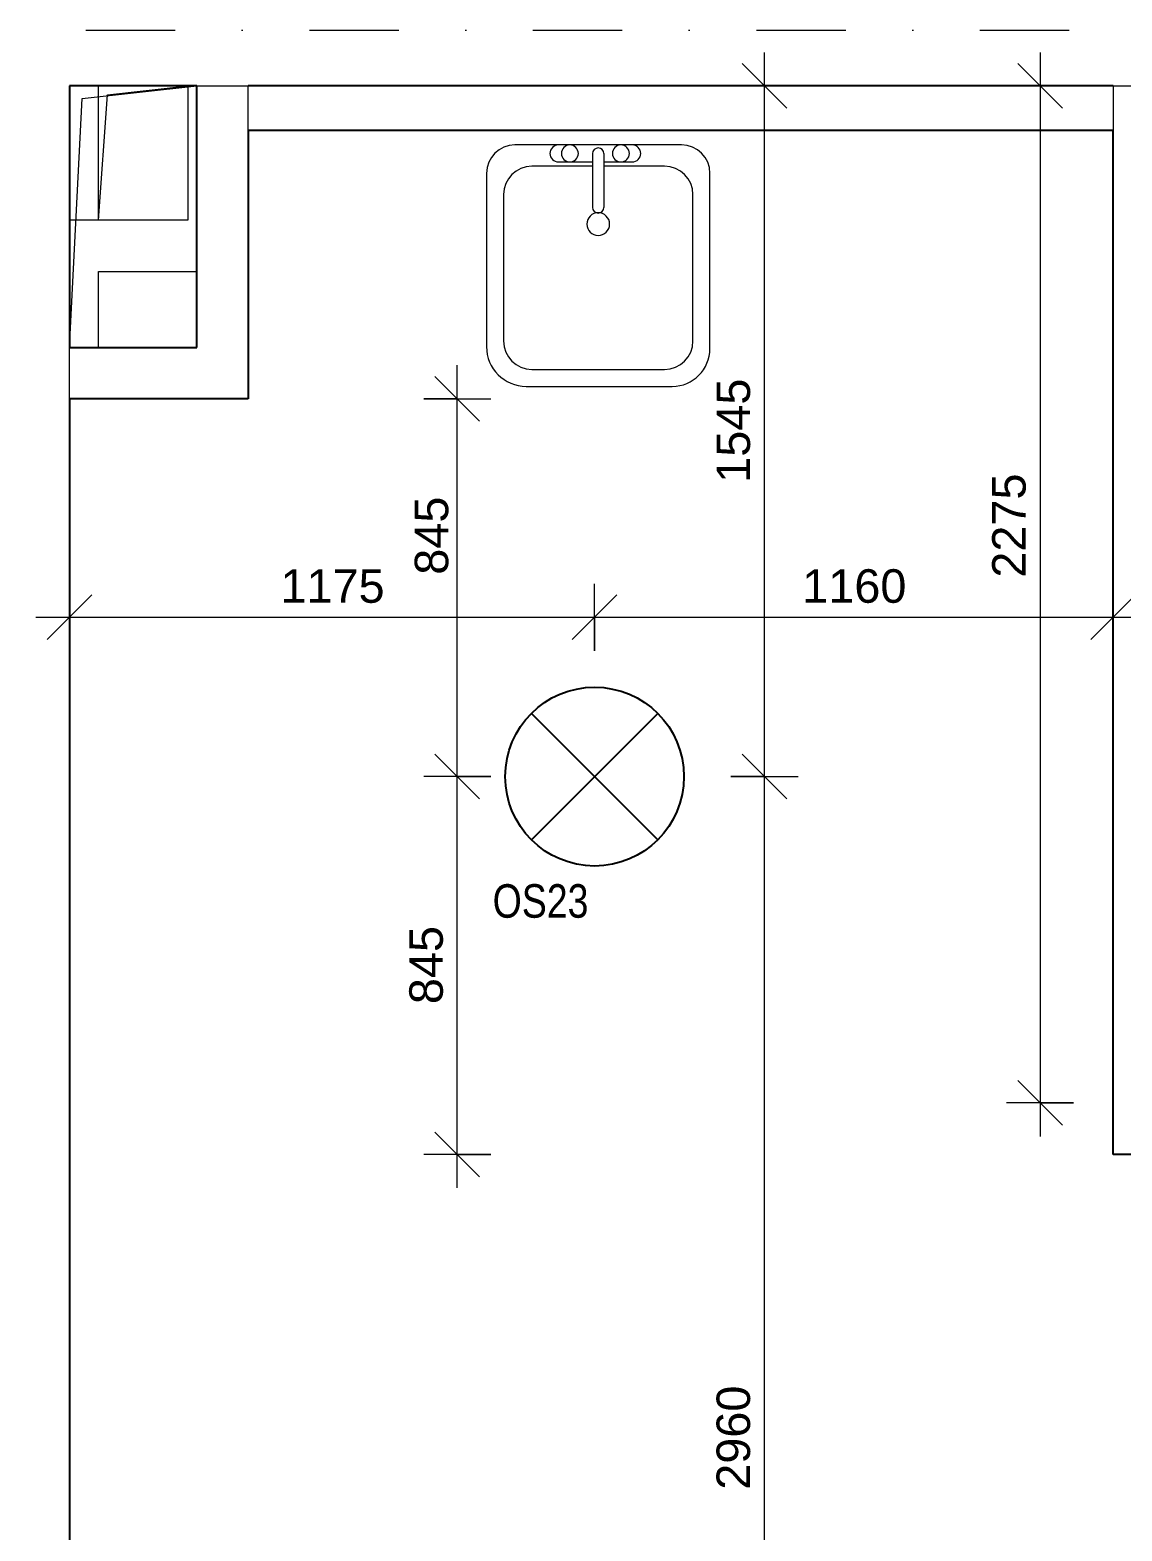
# Model space of a CAD drawing. Header units: millimetres. Extents: x -8169 to 42079, y -1655 to 57622.
# Drawn here: x 1807 to 4251, y 47445 to 50803 of the extents above; entities that cross this region are included whole.
import ezdxf

# ---------------------------------------------------------------- set-up
doc = ezdxf.new("R2010")
doc.units = ezdxf.units.MM
doc.linetypes.add('HA_DashDot_10mm-S3mm', pattern=[500, 200, -150, 0, -150])
for name, color, linetype, lineweight in [('-UNDERLAY_P-SANR-FIXT-OTLN', 9, 'Continuous', 9), ('A-____-____-DIMS', 9, 'Continuous', 5), ('A-____-____-DIMS-50', 9, 'Continuous', 5), ('A-DETL-GENF-OTLN', 9, 'Continuous', 9), ('A-FLOR-____-OTLN', 9, 'Continuous', 9), ('A-GENM-____-OTLN', 9, 'Continuous', 9), ('A-WALL-____-MCUT', 9, 'Continuous', 25), ('E-LITE-EQPM-IDEN', 9, 'Continuous', 9), ('E-LITE-EQPM-OTLN', 9, 'Continuous', 9), ('I-WALL-____-MCUT', 9, 'Continuous', 25), ('I-WALL-____-OTLN', 9, 'Continuous', 9), ('S-GRID-____-OTLN', 9, 'Continuous', 5)]:
    doc.layers.add(name, color=color, linetype=linetype, lineweight=lineweight)
doc.styles.add('Arial_1', font='arial.ttf', dxfattribs={"height": 75})
doc.styles.add('Arial_2', font='arial.ttf', dxfattribs={"width": 0.8, "height": 75})
doc.dimstyles.new('Inner_Dimensions', dxfattribs={"dimscale": 304.8, "dimtxt": 76.519455, "dimasz": 0.328084, "dimexe": 0.246063, "dimexo": 0.0625, "dimgap": 0.032808, "dimtad": 1, "dimdec": 0, "dimzin": 0, "dimdsep": 46, "dimtxsty": 'Arial_1', "dimblk1": 'OBLIQUE', "dimblk2": 'OBLIQUE', "dimsah": 1, "dimcen": 0.09, "dimdle": 0.246063, "dimazin": 0, "dimtfac": 1, "dimtdec": 4, "dimtix": 1, "dimtmove": 0, "dimatfit": 3, "dimfxl": 0.246063, "dimfxlon": 1, "dimtvp": 1, "dimtolj": 1, "dimtzin": 0, "dimlwd": 9, "dimlwe": 9, "dimarcsym": 2})
doc.dimstyles.new('Inner_Dimensions_1', dxfattribs={"dimscale": 304.8, "dimtxt": 76.519455, "dimasz": 0.328084, "dimexe": 0.246063, "dimexo": 0.0625, "dimgap": 0.032808, "dimtad": 1, "dimdec": 0, "dimzin": 0, "dimdsep": 46, "dimtxsty": 'Arial_1', "dimblk1": 'OBLIQUE', "dimblk2": 'OBLIQUE', "dimsah": 1, "dimcen": 0.09, "dimdle": 0.246063, "dimazin": 0, "dimtfac": 1, "dimtdec": 4, "dimtix": 1, "dimtmove": 2, "dimatfit": 3, "dimfxl": 0.246063, "dimfxlon": 1, "dimtvp": 1, "dimtolj": 1, "dimtzin": 0, "dimlwd": 9, "dimlwe": 9, "dimarcsym": 2})

# ---------------------------------------------------------------- blocks, each defined once
blk = doc.blocks.new('Skříňka se dřezem_ pravoúhlá - 500 x 440mm-1452876-DPS_B - 1NP')
at = {"layer": '-UNDERLAY_P-SANR-FIXT-OTLN', "color": 254}
for p, q in [((202.2, 180.1), (-170.8, 180.1)), ((202.2, 180.1), (-170.8, 180.1)), ((91.9, 180.1), (-73.2, 180.1)), ((-73.2, 142), (3, 142)), ((3, 160.7), (3, 40.4)), ((28.4, 160.7), (28.4, 40.4)), ((28.4, 142), (91.9, 142)), ((-234.3, 116.6), (-234.3, -271)), ((-234.3, 116.6), (-234.3, -271)), ((3, 132.5), (-132.7, 132.5)), ((164.1, 132.5), (28.4, 132.5)), ((265.7, -275.5), (265.7, 116.6)), ((265.7, -275.5), (265.7, 116.6)), ((-196.2, 69), (-196.2, -258.3)), ((227.6, -258.3), (227.6, 69)), ((-132.7, -321.8), (164.1, -321.8)), ((-145.4, -359.9), (181.3, -359.9)), ((-145.4, -359.9), (181.3, -359.9))]:
    blk.add_line(p, q, dxfattribs=at)
for centre, radius, start, end in [((-170.8, 116.6), 63.5, 90, 180), ((-170.8, 116.6), 63.5, 90, 180), ((-73.2, 161.1), 19, 90, 270), ((-47.8, 161.1), 19, 360, 180), ((15.7, 160.7), 12.7, 360, 180), ((66.5, 161.1), 19, 360, 180), ((91.9, 161.1), 19, 270, 90), ((202.2, 116.6), 63.5, 0, 90), ((202.2, 116.6), 63.5, 360, 90), ((-47.8, 161.1), 19, 180, 0), ((66.5, 161.1), 19, 180, 360), ((-132.7, 69), 63.5, 90, 180), ((164.1, 69), 63.5, 0, 90), ((15.7, 40.4), 12.7, 180, 0), ((15.7, 3.2), 25.4, 360, 180), ((15.7, 3.2), 25.4, 180, 0), ((-132.7, -258.3), 63.5, 180, 270), ((164.1, -258.3), 63.5, 270, 0), ((-145.4, -271), 88.9, 180, 270), ((-145.4, -271), 88.9, 180, 270), ((181.3, -275.5), 84.4, 270, 0), ((181.3, -275.5), 84.4, 270, 0)]:
    blk.add_arc(centre, radius, start, end, dxfattribs=at)
blk = doc.blocks.new('HA_GM_Shaft_Rectangle - Default-2138933-DPS_B - 1NP')
at = {"layer": 'A-DETL-GENF-OTLN'}
for p, q in [((28.5, -28.5), (285, 0)), ((0, -585), (28.5, -28.5))]:
    blk.add_line(p, q, dxfattribs=at)
at = {"layer": 'A-GENM-____-OTLN'}
for p, q in [((0, -585), (0, 0)), ((0, 0), (285, 0)), ((285, 0), (285, -585)), ((285, -585), (0, -585))]:
    blk.add_line(p, q, dxfattribs=at)
blk = doc.blocks.new('HA_GM_Shaft_Rectangle - Default-2138676-DPS_B - 1NP')
at = {"layer": 'A-DETL-GENF-OTLN'}
for p, q in [((20, -20), (200, 0)), ((0, -300), (20, -20))]:
    blk.add_line(p, q, dxfattribs=at)
at = {"layer": 'A-GENM-____-OTLN'}
for p, q in [((0, -300), (0, 0)), ((200, 0), (200, -300)), ((200, -300), (0, -300))]:
    blk.add_line(p, q, dxfattribs=at)
blk = doc.blocks.new('HA_LF_GenericSymbol - OS23_pokoje-1609971-DPS_B - 1NP')
at = {"layer": 'E-LITE-EQPM-OTLN', "color": 11, "lineweight": 25}
for p, q in [((141.4, 141.4), (-141.4, -141.4)), ((-141.4, 141.4), (141.4, -141.4))]:
    blk.add_line(p, q, dxfattribs=at)
blk.add_circle((0, 0), 200, dxfattribs=at)
blk = doc.blocks.new('DIMBLOCK10-DPS_B - 1NP')
at = {"layer": 'A-____-____-DIMS-50', "lineweight": 9}
for p, q in [((1895.7, 49564.1), (1895.7, 49414.1)), ((1895.7, 49489.1), (1895.7, 49564.1)), ((3070.7, 49414.1), (3070.7, 49564.1)), ((1895.7, 49489.1), (1945.7, 49539.1)), ((3070.7, 49489.1), (3120.7, 49539.1)), ((1820.7, 49489.1), (3070.7, 49489.1)), ((1895.7, 49489.1), (1845.7, 49439.1)), ((3070.7, 49489.1), (3020.7, 49439.1)), ((3070.7, 49489.1), (3070.7, 49414.1))]:
    blk.add_line(p, q, dxfattribs=at)
at = {"layer": 'A-____-____-DIMS-50', "color": 0, "lineweight": 9, "insert": (2367.8, 49596.5), "char_height": 75, "width": 276.883, "attachment_point": 1, "line_spacing_factor": 0.941778, "style": 'Arial_1'}
blk.add_mtext('1175', dxfattribs=at)
blk = doc.blocks.new('_Oblique')
at = {"color": 0, "linetype": 'ByBlock', "lineweight": -2}
blk.add_line((-0.5, -0.5), (0.5, 0.5), dxfattribs=at)
blk = doc.blocks.new('DIMBLOCK11-DPS_B - 1NP')
at = {"layer": 'A-____-____-DIMS-50', "lineweight": 9}
for p, q in [((3070.7, 49414.1), (3070.7, 49564.1)), ((4230.7, 49564.1), (4230.7, 49414.1)), ((4230.7, 49489.1), (4230.7, 49564.1)), ((3070.7, 49489.1), (3120.7, 49539.1)), ((4230.7, 49489.1), (4280.7, 49539.1)), ((3070.7, 49489.1), (3020.7, 49439.1)), ((3070.7, 49489.1), (4305.7, 49489.1)), ((3070.7, 49489.1), (3070.7, 49414.1)), ((4230.7, 49489.1), (4180.7, 49439.1))]:
    blk.add_line(p, q, dxfattribs=at)
at = {"layer": 'A-____-____-DIMS-50', "color": 0, "lineweight": 9, "insert": (3535.3, 49596.5), "char_height": 75, "width": 276.883, "attachment_point": 1, "line_spacing_factor": 0.941778, "style": 'Arial_1'}
blk.add_mtext('1160', dxfattribs=at)
blk = doc.blocks.new('DIMBLOCK13-DPS_B - 1NP')
at = {"layer": 'A-____-____-DIMS-50', "lineweight": 9}
for p, q in [((3450.8, 49132.7), (3400.8, 49182.7)), ((3375.8, 49132.7), (3525.8, 49132.7)), ((3450.8, 49132.7), (3375.8, 49132.7)), ((3450.8, 46172.7), (3450.8, 49132.7)), ((3450.8, 49132.7), (3500.8, 49082.7)), ((3450.8, 46172.7), (3400.8, 46222.7)), ((3525.8, 46172.7), (3375.8, 46172.7)), ((3450.8, 46172.7), (3500.8, 46122.7)), ((3450.8, 46172.7), (3525.8, 46172.7))]:
    blk.add_line(p, q, dxfattribs=at)
at = {"layer": 'A-____-____-DIMS-50', "color": 0, "lineweight": 9, "insert": (3343.5, 47537.4), "char_height": 75, "width": 276.883, "attachment_point": 1, "rotation": 90, "line_spacing_factor": 0.941778, "style": 'Arial_1'}
blk.add_mtext('2960', dxfattribs=at)
blk = doc.blocks.new('DIMBLOCK14-DPS_B - 1NP')
at = {"layer": 'A-____-____-DIMS-50', "lineweight": 9}
for p, q in [((3450.8, 49132.7), (3450.8, 50752.7)), ((3450.8, 50677.7), (3400.8, 50727.7)), ((3375.8, 50677.7), (3525.8, 50677.7)), ((3450.8, 50677.7), (3375.8, 50677.7)), ((3450.8, 50677.7), (3500.8, 50627.7)), ((3450.8, 49132.7), (3400.8, 49182.7)), ((3375.8, 49132.7), (3525.8, 49132.7)), ((3450.8, 49132.7), (3375.8, 49132.7)), ((3450.8, 49132.7), (3500.8, 49082.7))]:
    blk.add_line(p, q, dxfattribs=at)
at = {"layer": 'A-____-____-DIMS-50', "color": 0, "lineweight": 9, "insert": (3343.5, 49789.9), "char_height": 75, "width": 276.883, "attachment_point": 1, "rotation": 90, "line_spacing_factor": 0.941778, "style": 'Arial_1'}
blk.add_mtext('1545', dxfattribs=at)
blk = doc.blocks.new('DIMBLOCK171-DPS_B - 1NP')
at = {"layer": 'A-____-____-DIMS-50', "lineweight": 9}
for p, q in [((2763.5, 49132.7), (2713.5, 49182.7)), ((2838.5, 49132.7), (2688.5, 49132.7)), ((2763.5, 48212.7), (2763.5, 49132.7)), ((2763.5, 49132.7), (2813.5, 49082.7)), ((2763.5, 49132.7), (2838.5, 49132.7)), ((2763.5, 48287.7), (2713.5, 48337.7)), ((2838.5, 48287.7), (2688.5, 48287.7)), ((2763.5, 48287.7), (2813.5, 48237.7)), ((2763.5, 48287.7), (2838.5, 48287.7))]:
    blk.add_line(p, q, dxfattribs=at)
at = {"layer": 'A-____-____-DIMS-50', "color": 0, "lineweight": 9, "insert": (2656.1, 48623.7), "char_height": 75, "width": 207.662, "attachment_point": 1, "rotation": 90, "line_spacing_factor": 0.941778, "style": 'Arial_1'}
blk.add_mtext('845', dxfattribs=at)
blk = doc.blocks.new('DIMBLOCK172-DPS_B - 1NP')
at = {"layer": 'A-____-____-DIMS-50', "lineweight": 9}
for p, q in [((2763.5, 49977.7), (2713.5, 50027.7)), ((2763.5, 49132.7), (2763.5, 50052.7)), ((2688.5, 49977.7), (2838.5, 49977.7)), ((2763.5, 49977.7), (2688.5, 49977.7)), ((2763.5, 49977.7), (2813.5, 49927.7)), ((2763.5, 49132.7), (2713.5, 49182.7)), ((2838.5, 49132.7), (2688.5, 49132.7)), ((2763.5, 49132.7), (2813.5, 49082.7)), ((2763.5, 49132.7), (2838.5, 49132.7))]:
    blk.add_line(p, q, dxfattribs=at)
at = {"layer": 'A-____-____-DIMS-50', "color": 0, "lineweight": 9, "insert": (2668.2, 49584.2), "char_height": 75, "width": 207.662, "attachment_point": 1, "rotation": 90, "line_spacing_factor": 0.941778, "style": 'Arial_1'}
blk.add_mtext('845', dxfattribs=at)
blk = doc.blocks.new('DIMBLOCK191-DPS_B - 1NP')
at = {"layer": 'A-____-____-DIMS-50', "lineweight": 9}
for p, q in [((4067.5, 50752.7), (4067.5, 48327.7)), ((4067.5, 50677.7), (4017.5, 50727.7)), ((4142.5, 50677.7), (3992.5, 50677.7)), ((4067.5, 50677.7), (4117.5, 50627.7)), ((4067.5, 50677.7), (4142.5, 50677.7)), ((4067.5, 48402.7), (4017.5, 48452.7)), ((4142.5, 48402.7), (3992.5, 48402.7)), ((4067.5, 48402.7), (4117.5, 48352.7)), ((4067.5, 48402.7), (4142.5, 48402.7))]:
    blk.add_line(p, q, dxfattribs=at)
at = {"layer": 'A-____-____-DIMS-50', "color": 0, "lineweight": 9, "insert": (3960.2, 49577.7), "char_height": 75, "width": 276.883, "attachment_point": 1, "rotation": 90, "line_spacing_factor": 0.941778, "style": 'Arial_1'}
blk.add_mtext('2275', dxfattribs=at)

msp = doc.modelspace()

# ---------------------------------------------------------------- linework, layer by layer
at = {"layer": 'A-FLOR-____-OTLN'}
for p, q in [((2160.7, 50677.7), (2160.7, 50377.7)), ((2160.7, 50377.7), (1895.7, 50377.7))]:
    msp.add_line(p, q, dxfattribs=at)
at = {"layer": 'A-WALL-____-MCUT', "lineweight": 9}
for p, q in [((2180.7, 50677.7), (2295.7, 50677.7)), ((2295.7, 50577.7), (2295.7, 50677.7)), ((4230.7, 50677.7), (4345.7, 50677.7)), ((4230.7, 50677.7), (4230.7, 50577.7)), ((1895.7, 49977.7), (1895.7, 50092.7))]:
    msp.add_line(p, q, dxfattribs=at)
at = {"layer": 'I-WALL-____-MCUT'}
for p, q in [((2180.7, 50677.7), (1895.7, 50677.7)), ((1895.7, 50677.7), (1895.7, 50092.7)), ((2180.7, 50092.7), (2180.7, 50677.7)), ((4230.7, 50677.7), (2295.7, 50677.7)), ((2295.7, 50577.7), (2295.7, 49977.7)), ((4230.7, 50577.7), (2295.7, 50577.7)), ((4230.7, 48287.7), (4230.7, 50577.7)), ((1895.7, 50092.7), (2180.7, 50092.7)), ((1895.7, 49977.7), (1895.7, 44052.7)), ((2295.7, 49977.7), (1895.7, 49977.7)), ((5620.7, 48287.7), (4230.7, 48287.7))]:
    msp.add_line(p, q, dxfattribs=at)
at = {"layer": 'I-WALL-____-OTLN'}
for p, q in [((1960.7, 50262.7), (2180.7, 50262.7)), ((1960.7, 50092.7), (1960.7, 50262.7))]:
    msp.add_line(p, q, dxfattribs=at)
at = {"layer": 'S-GRID-____-OTLN', "linetype": 'HA_DashDot_10mm-S3mm', "lineweight": 9}
msp.add_line((-6569.3, 50802.7), (21423.9, 50802.7), dxfattribs=at)

# ---------------------------------------------------------------- block references
at = {"layer": '-UNDERLAY_P-SANR-FIXT-OTLN', "color": 254}
msp.add_blockref('Skříňka se dřezem_ pravoúhlá - 500 x 440mm-1452876-DPS_B - 1NP', (3063.1, 50365.5), dxfattribs=at)
at = {"layer": 'A-GENM-____-OTLN', "lineweight": 5}
msp.add_blockref('HA_GM_Shaft_Rectangle - Default-2138933-DPS_B - 1NP', (1895.7, 50677.7), dxfattribs=at)
at = {"layer": 'A-GENM-____-OTLN'}
msp.add_blockref('HA_GM_Shaft_Rectangle - Default-2138676-DPS_B - 1NP', (1960.7, 50677.7), dxfattribs=at)
at = {"layer": 'E-LITE-EQPM-OTLN', "color": 11, "lineweight": 25}
msp.add_blockref('HA_LF_GenericSymbol - OS23_pokoje-1609971-DPS_B - 1NP', (3070.7, 49132.7), dxfattribs=at)

# ---------------------------------------------------------------- texts
at = {"layer": 'E-LITE-EQPM-IDEN', "lineweight": 5, "insert": (2842.6, 48892), "char_height": 75, "width": 262.953, "attachment_point": 1, "style": 'Arial_2'}
msp.add_mtext('OS23', dxfattribs=at)

# ---------------------------------------------------------------- dimensions: what is measured, and where the dimension line sits
at = {"layer": 'A-____-____-DIMS', "lineweight": 9}
for base, p1, p2, override, picture, middle in [((3450.8, 50677.7), (3375.8, 49132.7), (3375.8, 50677.7), {"dimpost": '<>', "dimfxl": 1545}, 'DIMBLOCK14-DPS_B - 1NP', (3402.5, 49905.2)), ((2763.5, 49132.7), (2838.5, 48287.7), (2838.5, 49132.7), {"dimpost": '<>', "dimfxl": 845}, 'DIMBLOCK171-DPS_B - 1NP', (2715.2, 48710.2)), ((3450.8, 49132.7), (3525.8, 46172.7), (3375.8, 49132.7), {"dimpost": '<>', "dimfxl": 2963.798239}, 'DIMBLOCK13-DPS_B - 1NP', (3402.5, 47652.7))]:
    dim = msp.add_linear_dim(base=base, p1=p1, p2=p2, angle=90, dimstyle='Inner_Dimensions', override=override, dxfattribs=at)
    dim.commit()
    dim.dimension.update_dxf_attribs({"geometry": picture, "text_midpoint": middle})
for base, p1, p2, override, picture, middle in [((4067.5, 48402.7), (4142.5, 50677.7), (4142.5, 48402.7), {"dimpost": '<>', "dimfxl": 2275}, 'DIMBLOCK191-DPS_B - 1NP', (4010.2, 49716.1)), ((2763.5, 49977.7), (2838.5, 49132.7), (2688.5, 49977.7), {"dimpost": '<>', "dimfxl": 858.210347}, 'DIMBLOCK172-DPS_B - 1NP', (2718.2, 49688))]:
    dim = msp.add_linear_dim(base=base, p1=p1, p2=p2, angle=90, dimstyle='Inner_Dimensions_1', override=override, dxfattribs=at)
    dim.commit()
    dim.dimension.update_dxf_attribs({"geometry": picture, "text_midpoint": middle, "dimtype": 160, "text_rotation": 90})
for base, p1, p2, override, picture, middle in [((3070.7, 49489.1), (1895.7, 49564.1), (3070.7, 49414.1), {"dimpost": '<>', "dimfxl": 1184.535774}, 'DIMBLOCK10-DPS_B - 1NP', (2483.2, 49537.4)), ((4230.7, 49489.1), (3070.7, 49414.1), (4230.7, 49564.1), {"dimpost": '<>', "dimfxl": 1169.65807}, 'DIMBLOCK11-DPS_B - 1NP', (3650.7, 49537.4))]:
    dim = msp.add_linear_dim(base=base, p1=p1, p2=p2, dimstyle='Inner_Dimensions', override=override, dxfattribs=at)
    dim.commit()
    dim.dimension.update_dxf_attribs({"geometry": picture, "text_midpoint": middle})

doc.saveas('drawing.dxf')
